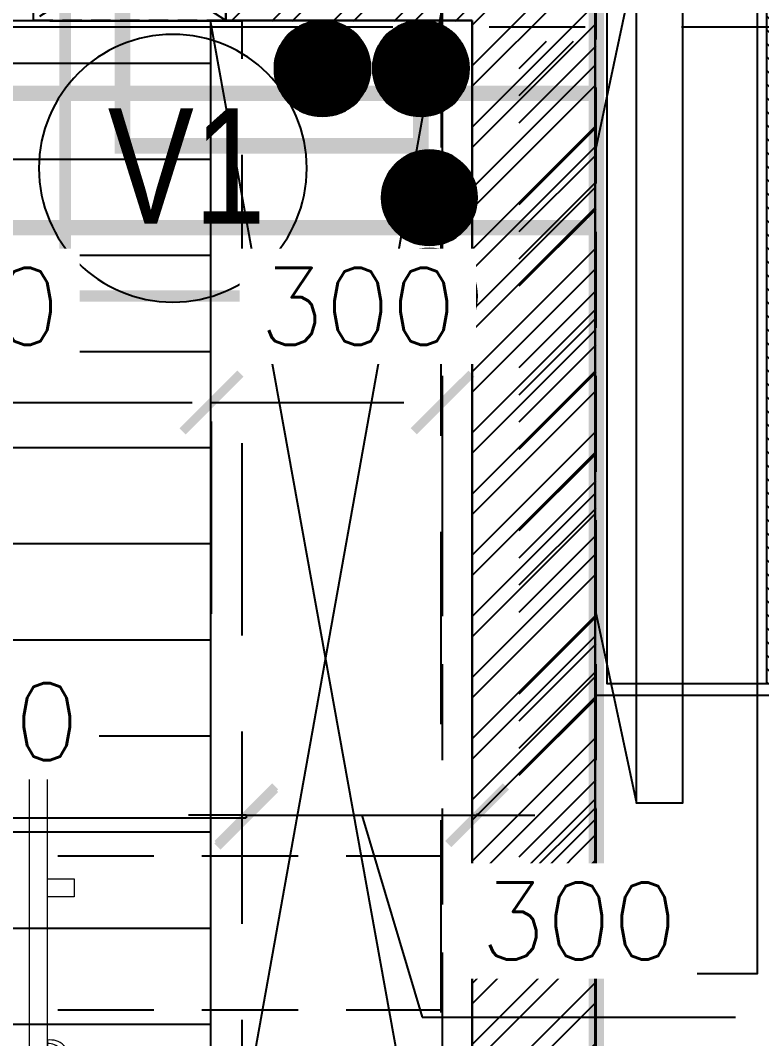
# Model space of a CAD drawing. Header units: millimetres. Extents: x 1135099 to 1230264, y -5736945 to -5695799.
# Drawn here: x 1185884 to 1186848, y -5718883 to -5717558 of the extents above; entities that cross this region are included whole.
import ezdxf
from ezdxf.enums import TextEntityAlignment as Align
from ezdxf.lldxf.tags import DXFTag

# ---------------------------------------------------------------- set-up
doc = ezdxf.new("R2010")
doc.units = ezdxf.units.MM
doc.header["$LTSCALE"] = 1000
doc.header["$MEASUREMENT"] = 0
for name, pattern in [('$0$( Hidden )', [0.375, 0.25, -0.125]), ('3BHK-A$0$AUDIT_D_120904163729-0', [0]), ('3BHK-A$0$DASHED', [0.75, 0.5, -0.25]), ('3BHK-A$0$HIDDEN', [0.375, 0.25, -0.125]), ('3BHK-A$0$PHANTOM2', [1.25, 0.625, -0.125, 0.125, -0.125, 0.125, -0.125]), ('AUDIT_D_120904163729-0', [0]), ('T8(T9 IS SIMILAR) - DIMENSION & TEXTING$0$HIDDEN', [0.375, 0.25, -0.125]), ('T8(T9 IS SIMILAR) - DIMENSION & TEXTING$0$T8 - TYPICAL FLOOR CORE$0$( Hidden )', [0.375, 0.25, -0.125]), ('T8(T9 IS SIMILAR) - DIMENSION & TEXTING$1$AUDIT_D_120904163729-0', [0]), ('T8(T9 IS SIMILAR)$0$$0$HIDDEN', [0.375, 0.25, -0.125]), ('T8(T9 IS SIMILAR)$0$HIDDEN', [0.375, 0.25, -0.125]), ('T8_REFUGE COLUMNS$0$CENTER2', [1.125, 0.75, -0.125, 0.125, -0.125])]:
    doc.linetypes.add(name, pattern=pattern)
doc.layers.get('0').update_dxf_attribs({"linetype": 'AUDIT_D_120904163729-0'})
for name, color, linetype in [('$0$a-beam 2', 50, 'Continuous'), ('3BHK-A$0$a-furniture', 8, 'Continuous'), ('3BHK-A$0$A-HATCH -160', 251, '3BHK-A$0$AUDIT_D_120904163729-0'), ('3BHK-A$0$A-INDOOR UNIT', 30, 'Continuous'), ('3BHK-A$0$CUT-OUT', 49, 'Continuous'), ('3BHK-A$0$ELE 1', 1, 'Continuous'), ('T8(T9 IS SIMILAR) - DIMENSION & TEXTING$0$A-DIMENSIONS', 2, 'T8(T9 IS SIMILAR) - DIMENSION & TEXTING$0$HIDDEN'), ('T8(T9 IS SIMILAR) - DIMENSION & TEXTING$0$A-PLUMBING', 7, 'T8(T9 IS SIMILAR) - DIMENSION & TEXTING$1$AUDIT_D_120904163729-0'), ('T8(T9 IS SIMILAR) - DIMENSION & TEXTING$0$U-TI-TEXT', 7, 'Continuous'), ('T8(T9 IS SIMILAR) - DIMENSION & TEXTING$0$U-TI-WS', 5, 'Continuous'), ('T8(T9 IS SIMILAR) - DIMENSION & TEXTING$1$a-window-no', 125, 'Continuous'), ('T8(T9 IS SIMILAR)$0$S-BEAM', 20, 'T8(T9 IS SIMILAR)$0$$0$HIDDEN'), ('T8_REFUGE COLUMNS$0$A-CENTERLINE', 193, 'T8_REFUGE COLUMNS$0$CENTER2'), ('T8_TYPICAL COLUMNS$0$A-RCC COLS', 3, 'Continuous')]:
    doc.layers.add(name, color=color, linetype=linetype)
for name, color, linetype, lineweight in [('3BHK-A$0$A-AC DRAIN PIPE', 94, 'Continuous', 18), ('3BHK-A$0$A-AC PIPE', 151, 'Continuous', 20), ('3BHK-A$0$A-ODU', 30, 'Continuous', 20), ('3BHK-A$0$A-WALL- 160', 6, 'Continuous', 30), ('T8(T9 IS SIMILAR) - DIMENSION & TEXTING$0$U-TI-WS-HOT', 1, 'T8(T9 IS SIMILAR) - DIMENSION & TEXTING$0$DASHDOT', 30), ('T8(T9 IS SIMILAR)$0$D&W', 8, 'Continuous', 25), ('T8(T9 IS SIMILAR)$0$SCPL BEAM', 191, 'T8(T9 IS SIMILAR)$0$$0$HIDDEN', 13)]:
    doc.layers.add(name, color=color, linetype=linetype, lineweight=lineweight)
doc.layers.add('A-RERA CARPET AREA', color=30, linetype='Continuous', plot=False)
doc.styles.add('T8(T9 IS SIMILAR) - DIMENSION & TEXTING$0$Romans 1', font='romans.shx', dxfattribs={"height": 100})
doc.styles.add('T8(T9 IS SIMILAR) - DIMENSION & TEXTING$1$LODHA STANDERD', font='sanss___.ttf')
tags = doc.linetypes.add('T8(T9 IS SIMILAR) - DIMENSION & TEXTING$0$DASHDOT', pattern=[1, 0.5, -0.25, 0, -0.25]).pattern_tags.tags
tags[10:11] = [DXFTag(74, 4), DXFTag(75, 0), DXFTag(340, '0'), DXFTag(46, 1.0), DXFTag(50, 0.0), DXFTag(44, 0.0), DXFTag(45, 0.0)]
tags[8:9] = [DXFTag(74, 4), DXFTag(75, 0), DXFTag(340, '0'), DXFTag(46, 1.0), DXFTag(50, 0.0), DXFTag(44, 0.0), DXFTag(45, 0.0)]
tags[6:7] = [DXFTag(74, 4), DXFTag(75, 0), DXFTag(340, '0'), DXFTag(46, 1.0), DXFTag(50, 0.0), DXFTag(44, 0.0), DXFTag(45, 0.0)]
tags[4:5] = [DXFTag(74, 4), DXFTag(75, 0), DXFTag(340, '0'), DXFTag(46, 1.0), DXFTag(50, 0.0), DXFTag(44, 0.0), DXFTag(45, 0.0)]
doc.dimstyles.new('T8(T9 IS SIMILAR) - DIMENSION & TEXTING$0$ALPINE S', dxfattribs={"dimscale": 0, "dimtxt": 100, "dimasz": 75, "dimexe": 0, "dimexo": 0, "dimgap": 75, "dimtad": 1, "dimdec": 0, "dimzin": 0, "dimdsep": 46, "dimtxsty": 'T8(T9 IS SIMILAR) - DIMENSION & TEXTING$0$Romans 1', "dimblk": 'T8(T9 IS SIMILAR) - DIMENSION & TEXTING$0$_ArchTick', "dimcen": 0.09, "dimclrd": 256, "dimclre": 256, "dimclrt": 7, "dimadec": 0, "dimazin": 0, "dimtfac": 1, "dimtdec": 0, "dimtofl": 0, "dimtmove": 1, "dimatfit": 0, "dimldrblk": 'T8(T9 IS SIMILAR) - DIMENSION & TEXTING$0$_Open90', "dimfxl": 1, "dimtolj": 1, "dimtzin": 0, "dimarcsym": 0})
pattern_1 = [(135, (5686757.17083, 1196473.74606), (-0.15284038975, -0.15284038975), [])]
pattern_2 = [(225, (-1207447.49721, 5713892.78723), (0.15284038975, -0.15284038975), [])]

# ---------------------------------------------------------------- blocks, each defined once
blk = doc.blocks.new('$0$A$C76D3746F')
at = {"layer": '$0$a-beam 2', "color": 8, "linetype": '$0$( Hidden )', "ltscale": 0.5}
for p, q in [((-1800, -10184.9, 0), (-1800, -5599.8)), ((-1600, -10184.9, 0), (-1600, -5599.8)), ((-1600, -8059.7, -0.1), (-350.1, -8059.7)), ((-1600, -8259.7, -0.1), (-350.1, -8259.7))]:
    blk.add_line(p, q, dxfattribs=at)
blk = doc.blocks.new('T8(T9 IS SIMILAR) - DIMENSION & TEXTING$1$WINDOW TAG')
at = {"layer": 'T8(T9 IS SIMILAR) - DIMENSION & TEXTING$1$a-window-no'}
blk.add_circle((0, 0), 174.1, dxfattribs=at)
at = {"layer": 'T8(T9 IS SIMILAR) - DIMENSION & TEXTING$1$a-window-no', "style": 'T8(T9 IS SIMILAR) - DIMENSION & TEXTING$1$LODHA STANDERD'}
blk.add_attdef('WINDOW', text='', height=150, dxfattribs=at).set_placement((11.3, 2.8), align=Align.MIDDLE_CENTER)
blk = doc.blocks.new('T8(T9 IS SIMILAR) - DIMENSION & TEXTING$0$_ArchTick')
at = {"color": 0, "linetype": 'ByBlock', "const_width": 0.15}
blk.add_lwpolyline([(-0.5, -0.5), (0.5, 0.5)], dxfattribs=at)
blk = doc.blocks.new('*D205')
at = {"layer": 'T8(T9 IS SIMILAR) - DIMENSION & TEXTING$0$U-TI-TEXT', "lineweight": -2, "transparency": 16777216}
for p, q in [((-21274.4, -4718), (-21349.4, -4718)), ((-21274.4, -4718), (-20974.4, -4718)), ((-21124.4, -4718), (-21045.7, -4980.5)), ((-20974.4, -4718), (-20899.4, -4718)), ((-21045.7, -4980.5), (-20638.5, -4980.5))]:
    blk.add_line(p, q, dxfattribs=at)
at = {"layer": 'T8(T9 IS SIMILAR) - DIMENSION & TEXTING$0$U-TI-TEXT', "linetype": 'T8(T9 IS SIMILAR) - DIMENSION & TEXTING$0$T8 - TYPICAL FLOOR CORE$0$( Hidden )', "lineweight": -2, "transparency": 16777216}
blk.add_line((-20974.4, -4716), (-20974.4, -4718), dxfattribs=at)
at = {"layer": 'T8(T9 IS SIMILAR) - DIMENSION & TEXTING$0$U-TI-TEXT', "linetype": 'ByBlock', "lineweight": -2, "transparency": 16777216, "xscale": 75, "yscale": 75, "zscale": 75}
blk.add_blockref('T8(T9 IS SIMILAR) - DIMENSION & TEXTING$0$_ArchTick', (-21274.4, -4718), dxfattribs=at)
at = {"layer": 'T8(T9 IS SIMILAR) - DIMENSION & TEXTING$0$U-TI-TEXT', "linetype": 'ByBlock', "lineweight": -2, "transparency": 16777216, "xscale": 75, "yscale": 75, "zscale": 75, "rotation": 180}
blk.add_blockref('T8(T9 IS SIMILAR) - DIMENSION & TEXTING$0$_ArchTick', (-20974.4, -4718), dxfattribs=at)
at = {"layer": 'T8(T9 IS SIMILAR) - DIMENSION & TEXTING$0$U-TI-TEXT', "color": 7, "linetype": 'ByBlock', "transparency": 16777216, "insert": (-20842.1, -4855.5), "char_height": 100, "attachment_point": 5, "style": 'T8(T9 IS SIMILAR) - DIMENSION & TEXTING$0$Romans 1', "bg_fill": 3, "box_fill_scale": 1.25, "bg_fill_color": 256, "bg_fill_true_color": 13158600, "bg_fill_transparency": 0}
blk.add_mtext('\\A1;300', dxfattribs=at)
blk = doc.blocks.new('T8(T9 IS SIMILAR) - DIMENSION & TEXTING$0$_Open90')
at = {"color": 0, "linetype": 'ByBlock', "lineweight": -2}
for p, q in [((-0.5, 0.5), (0, 0)), ((0, 0), (-1, 0)), ((0, 0), (-0.5, -0.5))]:
    blk.add_line(p, q, dxfattribs=at)
blk = doc.blocks.new('*D224')
at = {"layer": 'T8(T9 IS SIMILAR) - DIMENSION & TEXTING$0$U-TI-TEXT', "linetype": 'T8(T9 IS SIMILAR) - DIMENSION & TEXTING$0$T8 - TYPICAL FLOOR CORE$0$( Hidden )', "lineweight": -2, "transparency": 16777216}
for p, q in [((-21964.4, -4719.4), (-21964.4, -4721.4)), ((-21274.4, -4719.4), (-21274.4, -4721.4))]:
    blk.add_line(p, q, dxfattribs=at)
at = {"layer": 'T8(T9 IS SIMILAR) - DIMENSION & TEXTING$0$U-TI-TEXT', "lineweight": -2, "transparency": 16777216}
blk.add_line((-21964.4, -4721.4), (-21274.4, -4721.4), dxfattribs=at)
at = {"layer": 'T8(T9 IS SIMILAR) - DIMENSION & TEXTING$0$U-TI-TEXT', "linetype": 'ByBlock', "lineweight": -2, "transparency": 16777216, "xscale": 75, "yscale": 75, "zscale": 75, "rotation": 180}
blk.add_blockref('T8(T9 IS SIMILAR) - DIMENSION & TEXTING$0$_ArchTick', (-21964.4, -4721.4), dxfattribs=at)
at = {"layer": 'T8(T9 IS SIMILAR) - DIMENSION & TEXTING$0$U-TI-TEXT', "linetype": 'ByBlock', "lineweight": -2, "transparency": 16777216, "xscale": 75, "yscale": 75, "zscale": 75}
blk.add_blockref('T8(T9 IS SIMILAR) - DIMENSION & TEXTING$0$_ArchTick', (-21274.4, -4721.4), dxfattribs=at)
at = {"layer": 'T8(T9 IS SIMILAR) - DIMENSION & TEXTING$0$U-TI-TEXT', "color": 7, "linetype": 'ByBlock', "transparency": 16777216, "insert": (-21619.4, -4596.4), "char_height": 100, "attachment_point": 5, "style": 'T8(T9 IS SIMILAR) - DIMENSION & TEXTING$0$Romans 1', "bg_fill": 3, "box_fill_scale": 1.25, "bg_fill_color": 256, "bg_fill_true_color": 13158600, "bg_fill_transparency": 0}
blk.add_mtext('\\A1;690', dxfattribs=at)
blk = doc.blocks.new('*D317')
at = {"layer": 'T8(T9 IS SIMILAR) - DIMENSION & TEXTING$0$A-DIMENSIONS', "linetype": 'T8(T9 IS SIMILAR) - DIMENSION & TEXTING$0$HIDDEN', "lineweight": -2, "transparency": 16777216}
for p, q in [((1186132.6, -5718330), (1186132.6, -5718055.2)), ((1186433.1, -5718330), (1186433.1, -5718055.2))]:
    blk.add_line(p, q, dxfattribs=at)
at = {"layer": 'T8(T9 IS SIMILAR) - DIMENSION & TEXTING$0$A-DIMENSIONS', "lineweight": -2, "transparency": 16777216}
blk.add_line((1186132.6, -5718055.2), (1186433.1, -5718055.2), dxfattribs=at)
at = {"layer": 'T8(T9 IS SIMILAR) - DIMENSION & TEXTING$0$A-DIMENSIONS', "linetype": 'ByBlock', "lineweight": -2, "transparency": 16777216, "xscale": 75, "yscale": 75, "zscale": 75, "rotation": 180}
blk.add_blockref('T8(T9 IS SIMILAR) - DIMENSION & TEXTING$0$_ArchTick', (1186132.6, -5718055.2), dxfattribs=at)
at = {"layer": 'T8(T9 IS SIMILAR) - DIMENSION & TEXTING$0$A-DIMENSIONS', "linetype": 'ByBlock', "lineweight": -2, "transparency": 16777216, "xscale": 75, "yscale": 75, "zscale": 75}
blk.add_blockref('T8(T9 IS SIMILAR) - DIMENSION & TEXTING$0$_ArchTick', (1186433.1, -5718055.2), dxfattribs=at)
at = {"layer": 'T8(T9 IS SIMILAR) - DIMENSION & TEXTING$0$A-DIMENSIONS', "color": 7, "linetype": 'ByBlock', "transparency": 16777216, "insert": (1186322.7, -5717930.2), "char_height": 100, "attachment_point": 5, "style": 'T8(T9 IS SIMILAR) - DIMENSION & TEXTING$0$Romans 1', "bg_fill": 3, "box_fill_scale": 1.25, "bg_fill_color": 256, "bg_fill_true_color": 13158600, "bg_fill_transparency": 0}
blk.add_mtext('\\A1;300', dxfattribs=at)
blk = doc.blocks.new('*D329')
at = {"layer": 'T8(T9 IS SIMILAR) - DIMENSION & TEXTING$0$A-DIMENSIONS', "linetype": 'T8(T9 IS SIMILAR) - DIMENSION & TEXTING$0$HIDDEN', "lineweight": -2, "transparency": 16777216}
for p, q in [((1185482.5, -5718330), (1185482.5, -5718055.2)), ((1186132.6, -5718330), (1186132.6, -5718055.2))]:
    blk.add_line(p, q, dxfattribs=at)
at = {"layer": 'T8(T9 IS SIMILAR) - DIMENSION & TEXTING$0$A-DIMENSIONS', "lineweight": -2, "transparency": 16777216}
blk.add_line((1185482.5, -5718055.2), (1186132.6, -5718055.2), dxfattribs=at)
at = {"layer": 'T8(T9 IS SIMILAR) - DIMENSION & TEXTING$0$A-DIMENSIONS', "linetype": 'ByBlock', "lineweight": -2, "transparency": 16777216, "xscale": 75, "yscale": 75, "zscale": 75, "rotation": 180}
blk.add_blockref('T8(T9 IS SIMILAR) - DIMENSION & TEXTING$0$_ArchTick', (1185482.5, -5718055.2), dxfattribs=at)
at = {"layer": 'T8(T9 IS SIMILAR) - DIMENSION & TEXTING$0$A-DIMENSIONS', "linetype": 'ByBlock', "lineweight": -2, "transparency": 16777216, "xscale": 75, "yscale": 75, "zscale": 75}
blk.add_blockref('T8(T9 IS SIMILAR) - DIMENSION & TEXTING$0$_ArchTick', (1186132.6, -5718055.2), dxfattribs=at)
at = {"layer": 'T8(T9 IS SIMILAR) - DIMENSION & TEXTING$0$A-DIMENSIONS', "color": 7, "linetype": 'ByBlock', "transparency": 16777216, "insert": (1185807.6, -5717930.2), "char_height": 100, "attachment_point": 5, "style": 'T8(T9 IS SIMILAR) - DIMENSION & TEXTING$0$Romans 1', "bg_fill": 3, "box_fill_scale": 1.25, "bg_fill_color": 256, "bg_fill_true_color": 13158600, "bg_fill_transparency": 0}
blk.add_mtext('\\A1;650', dxfattribs=at)
blk = doc.blocks.new('T8_REFUGE COLUMNS')
at = {"layer": 'T8_REFUGE COLUMNS$0$A-CENTERLINE'}
blk.add_line((1223494.9, -5717567.4), (1182495.9, -5717567.4), dxfattribs=at)
blk = doc.blocks.new('T8_TYPICAL COLUMNS')
at = {"layer": 'T8_TYPICAL COLUMNS$0$A-RCC COLS', "linetype": 'ByBlock'}
blk.add_blockref('T8_REFUGE COLUMNS', (0, 0), dxfattribs=at)
blk = doc.blocks.new('3BHK-A$0$1.5tr')
at = {"layer": '3BHK-A$0$A-INDOOR UNIT'}
h = blk.add_hatch(dxfattribs=at)
h.set_pattern_fill('ANSI31', color=3, scale=100, style=0)
h.paths.add_polyline_path([(222.8, 485), (251, 485), (251, -485), (222.8, -485)])
for points in [[(300, 450), (300, -450, -0.414214), (250, -500), (0, -500), (0, 500), (250, 500, -0.414214)], [(285, 450), (285, -450, -0.414214), (250, -485), (15, -485), (15, 485), (250, 485, -0.414214)]]:
    blk.add_lwpolyline(points, format="xyb", close=True, dxfattribs=at)
at = {"layer": '3BHK-A$0$A-INDOOR UNIT', "color": 3}
blk.add_lwpolyline([(222.8, 485), (251, 485), (251, -485), (222.8, -485)], close=True, dxfattribs=at)
at = {"layer": '3BHK-A$0$A-INDOOR UNIT', "color": 0, "ltscale": 300}
for points in [[(350.5, 273.3), (379.7, 273.3), (379.7, 214.8), (428.5, 312.3), (379.7, 409.8), (379.7, 351.3), (350.5, 351.3)], [(350.5, -39), (429.7, -39), (429.7, -97.5), (478.5, 0), (429.7, 97.5), (429.7, 39), (350.5, 39)], [(350.5, -358.3), (379.7, -358.3), (379.7, -416.8), (428.5, -319.3), (379.7, -221.8), (379.7, -280.3), (350.5, -280.3)]]:
    blk.add_lwpolyline(points, close=True, dxfattribs=at)
blk = doc.blocks.new('3BHK-A$0$odu1')
at = {"layer": '3BHK-A$0$A-ODU'}
for p, q in [((258.1, -900), (258.1, -926.8)), ((271.4, -900), (271.4, -926.8)), ((289, -900), (289, -926.8)), ((302.3, -900), (302.3, -926.8)), ((271.4, -926.8), (258.1, -926.8)), ((302.3, -926.8), (289, -926.8))]:
    blk.add_line(p, q, dxfattribs=at)
for points in [[(88.5, -533), (88.5, -55, 0.504861), (60.4, -82.8), (60.4, -505.3, 0.504861)], [(88.5, -528.7), (88.5, -59.3), (88.5, -59.3, 0.414214), (65.1, -82.8), (65.1, -505.3, 0.414214), (88.5, -528.7)]]:
    blk.add_lwpolyline(points, format="xyb", close=True, dxfattribs=at)
for points in [[(388.5, -900), (388.5, -55), (88.5, -55), (88.5, -900)], [(365.1, -876.5), (365.1, -78.5), (112, -78.5), (112, -876.5)]]:
    blk.add_lwpolyline(points, close=True, dxfattribs=at)
at = {"layer": '3BHK-A$0$A-ODU', "color": 0, "lineweight": 20, "ltscale": 300}
for points in [[(32, -169.4), (-70.1, -169.4), (-70.1, -218.7), (-122.9, -148.3), (-70.1, -77.9), (-70.1, -127.2), (32, -127.2)], [(32, -456), (-70.1, -456), (-70.1, -505.3), (-122.9, -434.9), (-70.1, -364.4), (-70.1, -413.7), (32, -413.7)]]:
    blk.add_lwpolyline(points, close=True, dxfattribs=at)
at = {"layer": '3BHK-A$0$A-ODU', "color": 3}
for points in [[(88.5, -212.3), (53.8, -212.3), (53.8, -235.7), (88.5, -235.7)], [(388.5, -212.3), (463.5, -212.3), (463.5, -235.7), (388.5, -235.7)], [(88.5, -742.7), (53.8, -742.7), (53.8, -719.3), (88.5, -719.3)], [(388.5, -742.7), (463.5, -742.7), (463.5, -719.3), (388.5, -719.3)]]:
    blk.add_lwpolyline(points, dxfattribs=at)
blk = doc.blocks.new('3BHK-A$0$A$C7BF77BFD')
at = {"layer": '3BHK-A$0$a-furniture'}
for p, q in [((-300, 1078.1), (-246.9, 1328.1)), ((-300, 1078.1), (-300, 478.1)), ((-246.9, 228.1), (-300, 478.1))]:
    blk.add_line(p, q, dxfattribs=at)
for points in [[(-300, 1550), (-300, 0), (-90, 0), (-90, 1550)], [(-246.9, 228.1), (-186.9, 228.1), (-186.9, 1328.1), (-246.9, 1328.1)]]:
    blk.add_lwpolyline(points, close=True, dxfattribs=at)
blk = doc.blocks.new('3BHK-A')
at = {"layer": '3BHK-A$0$A-HATCH -160', "linetype": 'ByBlock'}
h = blk.add_hatch(dxfattribs=at)
h.set_pattern_fill('ANSI32', color=256, scale=150)
h.set_pattern_definition([(45, (-0.65, 1285.594), (-39.77475644, 39.77475644), []), (45, (25.864, 1285.594), (-39.77475644, 39.77475644), [])])
h.paths.add_polyline_path([(1186107.7, -5719684.9), (1186107.7, -5719524.7), (1186472.7, -5719524.7), (1186472.7, -5717559.7), (1186152.8, -5717559.7), (1186152.8, -5717399.7), (1186632.7, -5717399.7), (1186632.7, -5719524.7), (1186632.7, -5719523.4), (1186632.7, -5719683.5)])
at = {"layer": '3BHK-A$0$CUT-OUT'}
h = blk.add_hatch(dxfattribs=at)
h.set_pattern_fill('ANSI31', color=256, scale=1000, angle=135)
h.set_pattern_definition([(180, (23757.98, 261.17), (-2e-14, -125), [])])
h.paths.add_polyline_path([(1186472.3, -5719523.5), (1184992.7, -5719523.5), (1184992.7, -5719223.5), (1185485.5, -5719223.5), (1185485.5, -5717558.5), (1186132.6, -5717558.5), (1186132.6, -5719223.5), (1186472.6, -5719223.5)])
at = {"linetype": '3BHK-A$0$HIDDEN', "ltscale": 0.1}
for p, q in [((1186152.8, -5717558.5, 0), (1185902.8, -5717398.5, 0)), ((1186152.8, -5717398.5, 0), (1185902.8, -5717558.5, 0))]:
    blk.add_line(p, q, dxfattribs=at)
at = {"linetype": '3BHK-A$0$HIDDEN', "ltscale": 0.1, "elevation": 0}
blk.add_lwpolyline([(1186152.8, -5717558.5), (1185902.8, -5717558.5), (1185902.8, -5717398.5), (1186152.8, -5717398.5)], close=True, dxfattribs=at)
at = {"layer": '3BHK-A$0$A-AC DRAIN PIPE', "linetype": '3BHK-A$0$PHANTOM2', "ltscale": 0.1, "const_width": 20, "elevation": 0.3}
blk.add_lwpolyline([(1185713.8, -5718491), (1185713.8, -5717828.2), (1186632.6, -5717828.2)], dxfattribs=at)
at = {"layer": '3BHK-A$0$A-AC PIPE', "linetype": '3BHK-A$0$DASHED', "ltscale": 0.1, "const_width": 20, "elevation": 0}
blk.add_lwpolyline([(1185320.8, -5717148.5), (1185320.8, -5717653.2), (1186632.7, -5717653.2)], dxfattribs=at)
at = {"layer": '3BHK-A$0$A-WALL- 160', "linetype": 'ByBlock'}
for p, q in [((1186152.8, -5717398.5, 0), (1186152.8, -5717558.5, 0)), ((1186632.7, -5719683.5, 0), (1186632.7, -5717398.5, 0)), ((1186472.7, -5717558.5, 0), (1186152.8, -5717558.5, 0)), ((1186472.7, -5719523.5, 0), (1186472.7, -5717558.5, 0))]:
    blk.add_line(p, q, dxfattribs=at)
at = {"layer": '3BHK-A$0$CUT-OUT'}
for p, q in [((1186132.3, -5717558.5, 0), (1186432.7, -5719223.4, 0.6)), ((1186432.6, -5717548.4, 0), (1186132.6, -5719223.5, 0.6))]:
    blk.add_line(p, q, dxfattribs=at)
at = {"layer": '3BHK-A$0$CUT-OUT', "elevation": 0.4}
blk.add_lwpolyline([(1186472.3, -5719523.5), (1184992.7, -5719523.5), (1184992.7, -5719223.5), (1185485.5, -5719223.5), (1185485.5, -5717558.5), (1186132.6, -5717558.5), (1186132.6, -5719223.5), (1186472.6, -5719223.5)], close=True, dxfattribs=at)
at = {"layer": '3BHK-A$0$ELE 1', "linetype": 'ByBlock'}
blk.add_line((1186132.6, -5717558.5, 0), (1186132.6, -5719223.5, 0), dxfattribs=at)
at = {"layer": '3BHK-A$0$a-furniture', "extrusion": (0.000159308, 0.000512151, -1), "zscale": -1.000000000000011, "rotation": 180.001496266651}
blk.add_blockref('3BHK-A$0$A$C7BF77BFD', (-1186933.2, -5717247.9, -2740.1), dxfattribs=at)
at = {"layer": '3BHK-A$0$A-INDOOR UNIT', "xscale": -1, "rotation": 180}
blk.add_blockref('3BHK-A$0$1.5tr', (1186632.7, -5717935.9, 0), dxfattribs=at)
at = {"layer": '3BHK-A$0$A-ODU', "rotation": 180.0000792536791}
blk.add_blockref('3BHK-A$0$odu1', (1186009.4, -5719417.8, 0.3), dxfattribs=at)
blk = doc.blocks.new('T8(T9 IS SIMILAR)')
at = {"layer": 'T8(T9 IS SIMILAR)$0$S-BEAM'}
for p, q in [((1186432.8, -5714848.7, -0.2), (1186432.1, -5719483.5, -0.2)), ((1186632.8, -5714848.8, -0.2), (1186632.1, -5719483.5, -0.2))]:
    blk.add_line(p, q, dxfattribs=at)
at = {"layer": 'T8(T9 IS SIMILAR)$0$S-BEAM', "elevation": -0.5}
blk.add_lwpolyline([(1185485.5, -5719483.6), (1186173.9, -5719483.5), (1186173.8, -5717559.3), (1185485.4, -5717559.3)], close=True, dxfattribs=at)
at = {"layer": 'T8(T9 IS SIMILAR)$0$SCPL BEAM', "linetype": 'T8(T9 IS SIMILAR)$0$HIDDEN'}
blk.add_line((1185182, -5717558.5, -0.4), (1186432.3, -5717558.5, -0.4), dxfattribs=at)
at = {"layer": 'T8(T9 IS SIMILAR)$0$D&W', "linetype": 'ByBlock'}
for name in ['T8_TYPICAL COLUMNS', '3BHK-A']:
    blk.add_blockref(name, (0, 0), dxfattribs=at)
blk = doc.blocks.new('T8(T9 IS SIMILAR) - DIMENSION & TEXTING$0$A$C77D62699')
at = {"layer": 'T8(T9 IS SIMILAR) - DIMENSION & TEXTING$0$U-TI-WS', "lineweight": 40, "ltscale": 0.01}
h = blk.add_hatch(dxfattribs=at)
h.set_pattern_fill('ANSI31', color=256, scale=1.729192, angle=90)
h.set_pattern_definition(pattern_1)
h.paths.add_polyline_path([(-21237, -3746.8, 1), (-21113.7, -3746.8, 1)])
h = blk.add_hatch(dxfattribs=at)
h.set_pattern_fill('ANSI31', color=256, scale=1.729192, angle=90)
h.set_pattern_definition(pattern_1)
h.paths.add_polyline_path([(-21109.1, -3746.8, 1), (-20985.8, -3746.8, 1)])
at = {"layer": 'T8(T9 IS SIMILAR) - DIMENSION & TEXTING$0$U-TI-WS-HOT', "ltscale": 1.2}
h = blk.add_hatch(dxfattribs=at)
h.set_pattern_fill('ANSI31', color=256, scale=1.729192, angle=180)
h.set_pattern_definition(pattern_2)
h.paths.add_polyline_path([(-21098.1, -3914.9, 1), (-20974.8, -3914.9, 1)])
h = blk.add_hatch(dxfattribs=at)
h.set_pattern_fill('ANSI31', color=256, scale=1.729192, angle=180)
h.set_pattern_definition(pattern_2)
h.paths.add_polyline_path([(-21098.1, -4042.8, 1), (-20974.8, -4042.8, 1)])
at = {"layer": 'T8(T9 IS SIMILAR) - DIMENSION & TEXTING$0$U-TI-WS', "lineweight": 40, "ltscale": 0.01, "const_width": 20.5, "elevation": 0.7}
blk.add_lwpolyline([(-21047.5, -3746.8), (-21047.5, -3847.5), (-21435.3, -3847.5), (-21435.3, -975.6)], dxfattribs=at)
at = {"layer": 'T8(T9 IS SIMILAR) - DIMENSION & TEXTING$0$U-TI-WS', "lineweight": 40, "ltscale": 0.01}
for centre in [(-21175.4, -3746.8, 0.7), (-21047.5, -3746.8, 0.7)]:
    blk.add_circle(centre, 61.7, dxfattribs=at)
at = {"layer": 'T8(T9 IS SIMILAR) - DIMENSION & TEXTING$0$U-TI-WS-HOT', "ltscale": 0.1, "const_width": 15, "elevation": 0.7}
blk.add_lwpolyline([(-21036.4, -4042.8), (-21509.8, -4042.8), (-21509.8, -2767.8), (-22264.4, -2767.8)], dxfattribs=at)
at = {"layer": 'T8(T9 IS SIMILAR) - DIMENSION & TEXTING$0$U-TI-WS-HOT', "ltscale": 1.2}
for centre in [(-21036.4, -3914.9, 0.7), (-21036.4, -4042.8, 0.7)]:
    blk.add_circle(centre, 61.7, dxfattribs=at)
at = {"layer": 'T8(T9 IS SIMILAR) - DIMENSION & TEXTING$0$U-TI-TEXT', "linetype": 'ByBlock'}
dim = blk.add_linear_dim(base=(-20974.4, -4718), p1=(-21274.4, -4718), p2=(-20974.4, -4667.9), dimstyle='T8(T9 IS SIMILAR) - DIMENSION & TEXTING$0$ALPINE S', override={"dimscale": 1, "dimfxl": 2, "dimfxlon": 1, "dimtfill": 1, "dimarcsym": 1}, dxfattribs=at)
dim.commit()
dim.dimension.update_dxf_attribs({"geometry": '*D205', "text_midpoint": (-20970.7, -4855.5)})
dim = blk.add_linear_dim(base=(-21274.4, -4721.4), p1=(-21964.4, -4718), p2=(-21274.4, -4718), dimstyle='T8(T9 IS SIMILAR) - DIMENSION & TEXTING$0$ALPINE S', override={"dimscale": 1, "dimfxl": 2, "dimfxlon": 1, "dimtfill": 1, "dimarcsym": 1}, dxfattribs=at)
dim.commit()
dim.dimension.update_dxf_attribs({"geometry": '*D224', "text_midpoint": (-21619.4, -4596.4)})
blk = doc.blocks.new('T8(T9 IS SIMILAR) - DIMENSION & TEXTING')
at = {"layer": 'T8(T9 IS SIMILAR) - DIMENSION & TEXTING$0$A-PLUMBING', "linetype": 'ByBlock'}
blk.add_blockref('T8(T9 IS SIMILAR) - DIMENSION & TEXTING$0$A$C77D62699', (1207452.3, -5713874), dxfattribs=at)
at = {"layer": 'T8(T9 IS SIMILAR) - DIMENSION & TEXTING$1$a-window-no'}
ref = blk.add_blockref('T8(T9 IS SIMILAR) - DIMENSION & TEXTING$1$WINDOW TAG', (1186082.4, -5717750.6), dxfattribs=dict(at, xscale=-1))
ref.add_attrib('WINDOW', 'V1', dxfattribs={"height": 150, "style": 'T8(T9 IS SIMILAR) - DIMENSION & TEXTING$1$LODHA STANDERD', "width": 0.8}).set_placement((1186100.4, -5717747.8), align=Align.MIDDLE_CENTER)
at = {"layer": 'T8(T9 IS SIMILAR) - DIMENSION & TEXTING$0$A-DIMENSIONS', "linetype": 'ByBlock'}
dim = blk.add_linear_dim(base=(1186132.6, -5718055.2), p1=(1185482.5, -5718330, 0.4), p2=(1186132.6, -5718330, 0), dimstyle='T8(T9 IS SIMILAR) - DIMENSION & TEXTING$0$ALPINE S', override={"dimscale": 1, "dimfxl": 5, "dimtfill": 1, "dimarcsym": 1}, dxfattribs=at)
dim.commit()
dim.dimension.update_dxf_attribs({"geometry": '*D329', "text_midpoint": (1185807.6, -5717930.2)})
dim = blk.add_linear_dim(base=(1186433.0691, -5718055.1847), p1=(1186132.6097, -5718329.9806, -0.0243), p2=(1186433.0691, -5718329.9806), dimstyle='T8(T9 IS SIMILAR) - DIMENSION & TEXTING$0$ALPINE S', override={"dimscale": 1, "dimfxl": 5, "dimtfill": 1, "dimarcsym": 1}, dxfattribs=at)
dim.commit()
dim.dimension.update_dxf_attribs({"geometry": '*D317', "text_midpoint": (1186322.6746, -5718055.1847), "dimtype": 128})

msp = doc.modelspace()

# ---------------------------------------------------------------- hatches: boundary and pattern name
at = {"layer": '$0$a-beam 2', "linetype": '$0$( Hidden )', "ltscale": 0.5}
h = msp.add_hatch(dxfattribs=at)
h.set_pattern_fill('ANSI34', color=8, scale=200)
h.set_pattern_definition([(45, (2639.41, -1035.8), (-106.066017, 106.066017), []), (45, (2674.77, -1035.8), (-106.066017, 106.066017), []), (45, (2710.12, -1035.8), (-106.066017, 106.066017), []), (45, (2745.48, -1035.8), (-106.066017, 106.066017), [])])
h.paths.add_polyline_path([(1198282.6, -5716760.5), (1198958.9, -5716760.5), (1198958.9, -5716660.5), (1198282.6, -5716660.5)])
h.paths.add_polyline_path([(1196532.6, -5716760.5), (1194132.6, -5716760.5), (1194132.6, -5716660.5), (1196532.6, -5716660.5)])
h.paths.add_polyline_path([(1194857.5, -5715335.4), (1194857.5, -5715435.4), (1193882.5, -5715435.4), (1193882.5, -5715335.5)])
h.paths.add_polyline_path([(1185782.7, -5714535.5), (1185182.8, -5714535.5), (1185182.8, -5714435.5), (1185782.7, -5714435.5)])
h.paths.add_polyline_path([(1186532.7, -5711985.5), (1186632.7, -5711985.5), (1186632.7, -5714535.5), (1186532.7, -5714535.5)])
h.paths.add_polyline_path([(1189032.8, -5715435.5), (1189032.8, -5715335.5), (1188712.7, -5715335.5), (1188712.7, -5716035.5), (1186632.7, -5716035.5), (1186632.7, -5715335.5), (1186532.7, -5715335.5), (1186532.7, -5716035.5), (1185182.8, -5716035.5), (1185182.8, -5716135.5), (1186532.7, -5716135.5), (1186532.7, -5716835.5), (1186632.7, -5716835.5), (1186632.7, -5716135.5), (1188712.7, -5716135.5), (1188712.7, -5716835.5), (1189032.8, -5716835.5), (1189032.8, -5716735.5), (1188812.7, -5716735.5), (1188812.7, -5715435.5)])
h.paths.add_polyline_path([(1186532.7, -5717585.5), (1186632.7, -5717585.5), (1186632.7, -5718685.5), (1186532.7, -5718685.5)])
h.paths.add_polyline_path([(1186632.7, -5710585.6), (1186632.7, -5710685.7), (1186632.7, -5710685.7), (1186632.7, -5710585.6)])

# ---------------------------------------------------------------- linework, layer by layer
at = {"layer": 'A-RERA CARPET AREA', "const_width": 20, "elevation": 0.6}
msp.add_lwpolyline([(1185182.8, -5710698.3), (1185182.8, -5717398.5), (1186632.8, -5717398.6), (1186632.7, -5719523.5), (1189932.7, -5719523.5), (1189932.7, -5717573.5), (1194182.6, -5717573.5), (1194182.6, -5718598.6), (1196682.3, -5718598.9), (1196682.2, -5715374), (1199207.4, -5715374), (1199207.4, -5714273.5)], dxfattribs=at)

# ---------------------------------------------------------------- block references
at = {"layer": '$0$a-beam 2', "linetype": 'ByBlock', "xscale": -1}
msp.add_blockref('$0$A$C76D3746F', (1184832.7, -5710585.7, 0.1), dxfattribs=at)

# ---------------------------------------------------------------- next in the draw order: block references
at = {"linetype": 'ByBlock'}
msp.add_blockref('T8(T9 IS SIMILAR)', (-1.4, 0.2, -0.6), dxfattribs=at)

# ---------------------------------------------------------------- next in the draw order: block references
msp.add_blockref('T8(T9 IS SIMILAR) - DIMENSION & TEXTING', (0, 0), dxfattribs=at)

doc.saveas('drawing.dxf')
